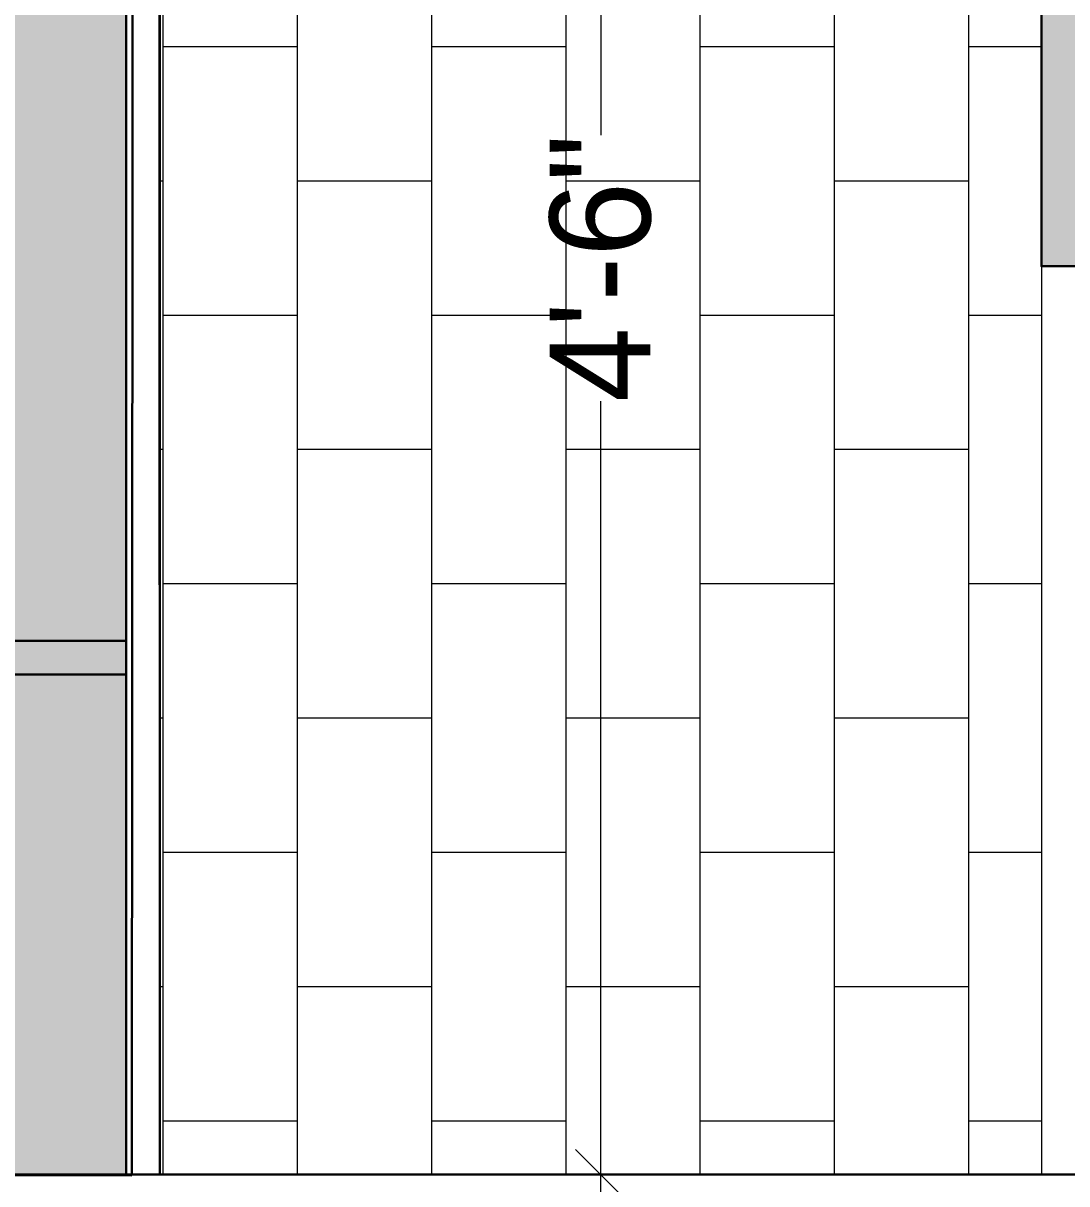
# Model space of a CAD drawing. Header units: millimetres. Extents: x 35877 to 3066687, y -650199 to -40525.
# Drawn here: x 147615.84 to 147646.92, y -179801.86 to -179767.3 of the extents above; entities that cross this region are included whole.
import ezdxf

# ---------------------------------------------------------------- set-up
doc = ezdxf.new("R2010")
doc.units = ezdxf.units.MM
doc.header["$MEASUREMENT"] = 0
doc.header["$PDMODE"] = 35
doc.linetypes.add('DASHED', pattern=[0.75, 0.5, -0.25])
doc.layers.get('Defpoints').update_dxf_attribs({"color": 220})
for name, color, linetype, lineweight in [('A8_FURNITURE', 32, 'Continuous', 30), ('dim05', 1, 'Continuous', 13), ('el', 7, 'Continuous', 20), ('Elevation 4.5', 206, 'Continuous', 5), ('FURNITURE', 32, 'Continuous', 9), ('furniture dimensions', 1, 'DASHED', 0), ('NAME PLATE', 7, 'Continuous', 25), ('wall', 7, 'Continuous', 30)]:
    doc.layers.add(name, color=color, linetype=linetype, lineweight=lineweight)
doc.styles.add('century g', font='GOTHIC.TTF')
doc.dimstyles.new('Archana', dxfattribs={"dimtxt": 2, "dimasz": 0.75, "dimexe": 0.5, "dimexo": 0.5, "dimgap": 0, "dimtad": 0, "dimzin": 0, "dimdsep": 46, "dimlunit": 4, "dimtxsty": 'century g', "dimblk": 'OBLIQUE', "dimcen": 0, "dimdle": 1, "dimclrd": 256, "dimclre": 256, "dimclrt": 256, "dimadec": 0, "dimazin": 0, "dimtfac": 1, "dimtofl": 0, "dimtmove": 1, "dimatfit": 3, "dimfxl": 1, "dimfxlon": 1, "dimtolj": 1, "dimtzin": 0, "dimlwd": -1, "dimlwe": -1, "dimarcsym": 0})

# ---------------------------------------------------------------- blocks, each defined once
blk = doc.blocks.new('_Oblique')
at = {"layer": 'wall', "color": 0, "lineweight": -2}
blk.add_line((-0.5, -0.5), (0.5, 0.5), dxfattribs=at)
blk = doc.blocks.new('*D845')
at = {"layer": 'Defpoints', "color": 0, "linetype": 'Continuous', "lineweight": 0, "transparency": 16777216}
for p in [(147630.702, -179747.591), (147630.702, -179801.591), (147633.036, -179801.591)]:
    blk.add_point(p, dxfattribs=at)
at = {"layer": 'furniture dimensions', "color": 5, "linetype": 'Continuous', "transparency": 16777216}
for p, q in [((147633.036, -179746.591), (147633.036, -179770.626)), ((147633.036, -179802.591), (147633.036, -179778.555)), ((147631.202, -179801.591), (147633.536, -179801.591))]:
    blk.add_line(p, q, dxfattribs=at)
at = {"layer": 'furniture dimensions', "color": 5, "linetype": 'ByBlock', "transparency": 16777216}
blk.add_line((147631.202, -179747.591), (147633.536, -179747.591), dxfattribs=at)
at = {"layer": 'furniture dimensions', "color": 5, "linetype": 'Continuous', "transparency": 16777216, "xscale": 1.5, "yscale": 1.5, "zscale": 1.5}
for p, rotation in [((147633.036, -179747.591), 90), ((147633.036, -179801.591), 270)]:
    blk.add_blockref('_Oblique', p, dxfattribs=dict(at, rotation=rotation))
at = {"layer": 'furniture dimensions', "linetype": 'Continuous', "lineweight": 0, "transparency": 16777216, "insert": (147633.036, -179774.591), "char_height": 3, "attachment_point": 5, "rotation": 90, "style": 'century g'}
blk.add_mtext('\\A1;4\'-6"', dxfattribs=at)

msp = doc.modelspace()

# ---------------------------------------------------------------- hatches: boundary and pattern name
at = {"layer": 'dim05', "lineweight": 0, "true_color": 0xa47149, "transparency": 33554630}
h = msp.add_hatch(color=35, dxfattribs=at)
h.dxf.hatch_style = 1
h.paths.add_polyline_path([(147618.895, -179709.631), (147572.903, -179709.631), (147572.911, -179801.591), (147618.903, -179801.591), (147618.901, -179786.692), (147612.903, -179786.692), (147612.903, -179789.591, -0.414214), (147609.903, -179792.591), (147581.905, -179792.591, -0.414214), (147578.905, -179789.591), (147578.905, -179720.597, -0.414214), (147581.905, -179717.597), (147609.903, -179717.597, -0.414214), (147612.903, -179720.597), (147612.903, -179747.492), (147618.898, -179747.492)])
h = msp.add_hatch(color=35, dxfattribs=at)
h.dxf.hatch_style = 1
h.paths.add_polyline_path([(147618.898, -179747.492), (147610.736, -179747.492, 0.414214), (147607.736, -179750.492), (147607.736, -179783.692, 0.414214), (147610.736, -179786.692), (147618.901, -179786.692), (147618.901, -179785.692), (147610.736, -179785.692, -0.414214), (147608.736, -179783.692), (147608.736, -179750.492, -0.414214), (147610.736, -179748.492), (147618.898, -179748.492)])
h = msp.add_hatch(color=35, dxfattribs=at)
h.dxf.hatch_style = 1
h.paths.add_polyline_path([(147618.898, -179748.492), (147610.736, -179748.492, 0.414214), (147608.736, -179750.492), (147608.736, -179783.692, 0.414214), (147610.736, -179785.692), (147618.901, -179785.692)])
at = {"layer": 'Elevation 4.5', "lineweight": 0, "true_color": 0x636466, "transparency": 33554687}
h = msp.add_hatch(color=251, dxfattribs=at)
h.dxf.hatch_style = 1
h.paths.add_polyline_path([(147694.161, -179708.534), (147646.161, -179708.534), (147646.161, -179768.33), (147646.161, -179774.534), (147694.161, -179774.534)])
h.paths.add_polyline_path([(147692.935, -179710.034), (147692.935, -179773.034), (147647.661, -179773.034), (147647.661, -179710.034)], flags=16)
at = {"layer": 'NAME PLATE', "lineweight": 0, "true_color": 0xc08768, "transparency": 33554687}
h = msp.add_hatch(dxfattribs=at)
h.set_pattern_fill('AR-B816', color=23, scale=0.5, angle=90)
h.paths.add_polyline_path([(147645.161, -179677.591), (147619.911, -179677.591), (147619.911, -179733.97), (147645.161, -179733.97)])
edge = h.paths.add_edge_path()
edge.add_arc((147641.982, -179762.253), 4.178, -180, 0, ccw=False)
edge.add_line((147637.804, -179762.253), (147637.804, -179758.587))
edge.add_line((147637.804, -179758.587), (147619.911, -179758.587))
edge.add_line((147619.911, -179758.587), (147619.911, -179801.591))
edge.add_line((147619.911, -179801.591), (147646.161, -179801.591))
edge.add_line((147646.161, -179801.591), (147646.161, -179762.253))
h.paths.add_polyline_path([(147629.691, -179779.411), (147629.691, -179769.778)], flags=16)

# ---------------------------------------------------------------- linework, layer by layer
at = {"layer": 'A8_FURNITURE', "linetype": 'ByBlock', "transparency": 33554687}
for points in [[(147619.069, -179801.623), (147573.011, -179801.587), (147573.076, -179709.571)], [(147573.077, -179709.571), (147619.136, -179709.61), (147619.069, -179801.623)]]:
    msp.add_lwpolyline(points, dxfattribs=at)
at = {"layer": 'el', "lineweight": 0, "transparency": 33554559}
msp.add_lwpolyline([(147694.161, -179774.534), (147646.161, -179774.534), (147646.161, -179708.534), (147694.161, -179708.534)], close=True, dxfattribs=at)
msp.add_lwpolyline([(147694.161, -179774.534), (147646.161, -179774.534), (147646.161, -179708.534), (147694.161, -179708.534)], close=True, dxfattribs=at)
at = {"layer": 'el', "lineweight": 30, "transparency": 33554559}
msp.add_lwpolyline([(147694.161, -179774.534), (147646.161, -179774.534), (147646.161, -179708.534), (147694.161, -179708.534)], close=True, dxfattribs=at)
at = {"layer": 'Elevation 4.5', "color": 18, "lineweight": 30, "true_color": 0x000000, "transparency": 33554687}
msp.add_line((147619.903, -179801.591), (147619.895, -179708.631), dxfattribs=at)
msp.add_lwpolyline([(147619.895, -179708.631), (147571.903, -179708.631), (147571.911, -179801.591), (147619.903, -179801.591)], close=True, dxfattribs=at)
at = {"layer": 'FURNITURE', "color": 18, "lineweight": 30, "true_color": 0x000000, "transparency": 33554687}
for points in [[(147571.911, -179677.591), (147730.911, -179677.591), (147730.911, -179819.591), (147718.911, -179819.591), (147718.911, -179813.591), (147706.911, -179813.591), (147706.911, -179807.591), (147694.911, -179807.591), (147694.911, -179801.591), (147571.911, -179801.591), (147571.911, -179708.591)], [(147558.324, -179831.591), (147749.456, -179831.591), (147749.456, -179825.591), (147730.911, -179825.591), (147730.911, -179819.591), (147718.911, -179819.591), (147718.911, -179813.591), (147706.911, -179813.591), (147706.911, -179807.591), (147694.911, -179807.591), (147694.911, -179801.591), (147571.911, -179801.591), (147571.911, -179801.591), (147558.324, -179801.591)]]:
    msp.add_lwpolyline(points, dxfattribs=at)
at = {"layer": 'FURNITURE', "lineweight": 30, "transparency": 33554687}
msp.add_lwpolyline([(147618.903, -179801.591), (147618.895, -179709.631), (147572.903, -179709.631), (147572.911, -179801.591)], dxfattribs=at)
for points in [[(147618.903, -179786.692), (147610.736, -179786.692, -0.414214), (147607.736, -179783.692), (147607.736, -179750.492, -0.414214), (147610.736, -179747.492), (147618.903, -179747.492)], [(147618.903, -179785.692), (147610.736, -179785.692, -0.414214), (147608.736, -179783.692), (147608.736, -179750.492, -0.414214), (147610.736, -179748.492), (147618.903, -179748.492)]]:
    msp.add_lwpolyline(points, format="xyb", dxfattribs=at)
at = {"layer": 'furniture dimensions', "color": 32, "linetype": 'ByBlock', "lineweight": 0, "transparency": 33554687}
msp.add_lwpolyline([(147619.911, -179677.591), (147646.161, -179677.591), (147646.161, -179801.591), (147619.911, -179801.591)], close=True, dxfattribs=at)
at = {"layer": 'wall', "transparency": 33554687}
msp.add_lwpolyline([(147571.911, -179708.591), (147619.911, -179708.591), (147619.911, -179801.591), (147571.911, -179801.591)], close=True, dxfattribs=at)

# ---------------------------------------------------------------- dimensions: what is measured, and where the dimension line sits
at = {"layer": 'furniture dimensions', "color": 5, "linetype": 'Continuous', "lineweight": 0, "transparency": 33554687}
dim = msp.add_linear_dim(base=(147633.036, -179801.591), p1=(147630.702, -179747.591), p2=(147630.702, -179801.591), angle=90, dimstyle='Archana', override={"dimtxt": 3, "dimasz": 1.5, "dimdec": 1, "dimclrd": 5, "dimclre": 5, "dimfxl": 4}, dxfattribs=at)
dim.commit()
dim.dimension.update_dxf_attribs({"geometry": '*D845', "text_midpoint": (147633.036, -179774.591)})

doc.saveas('drawing.dxf')
